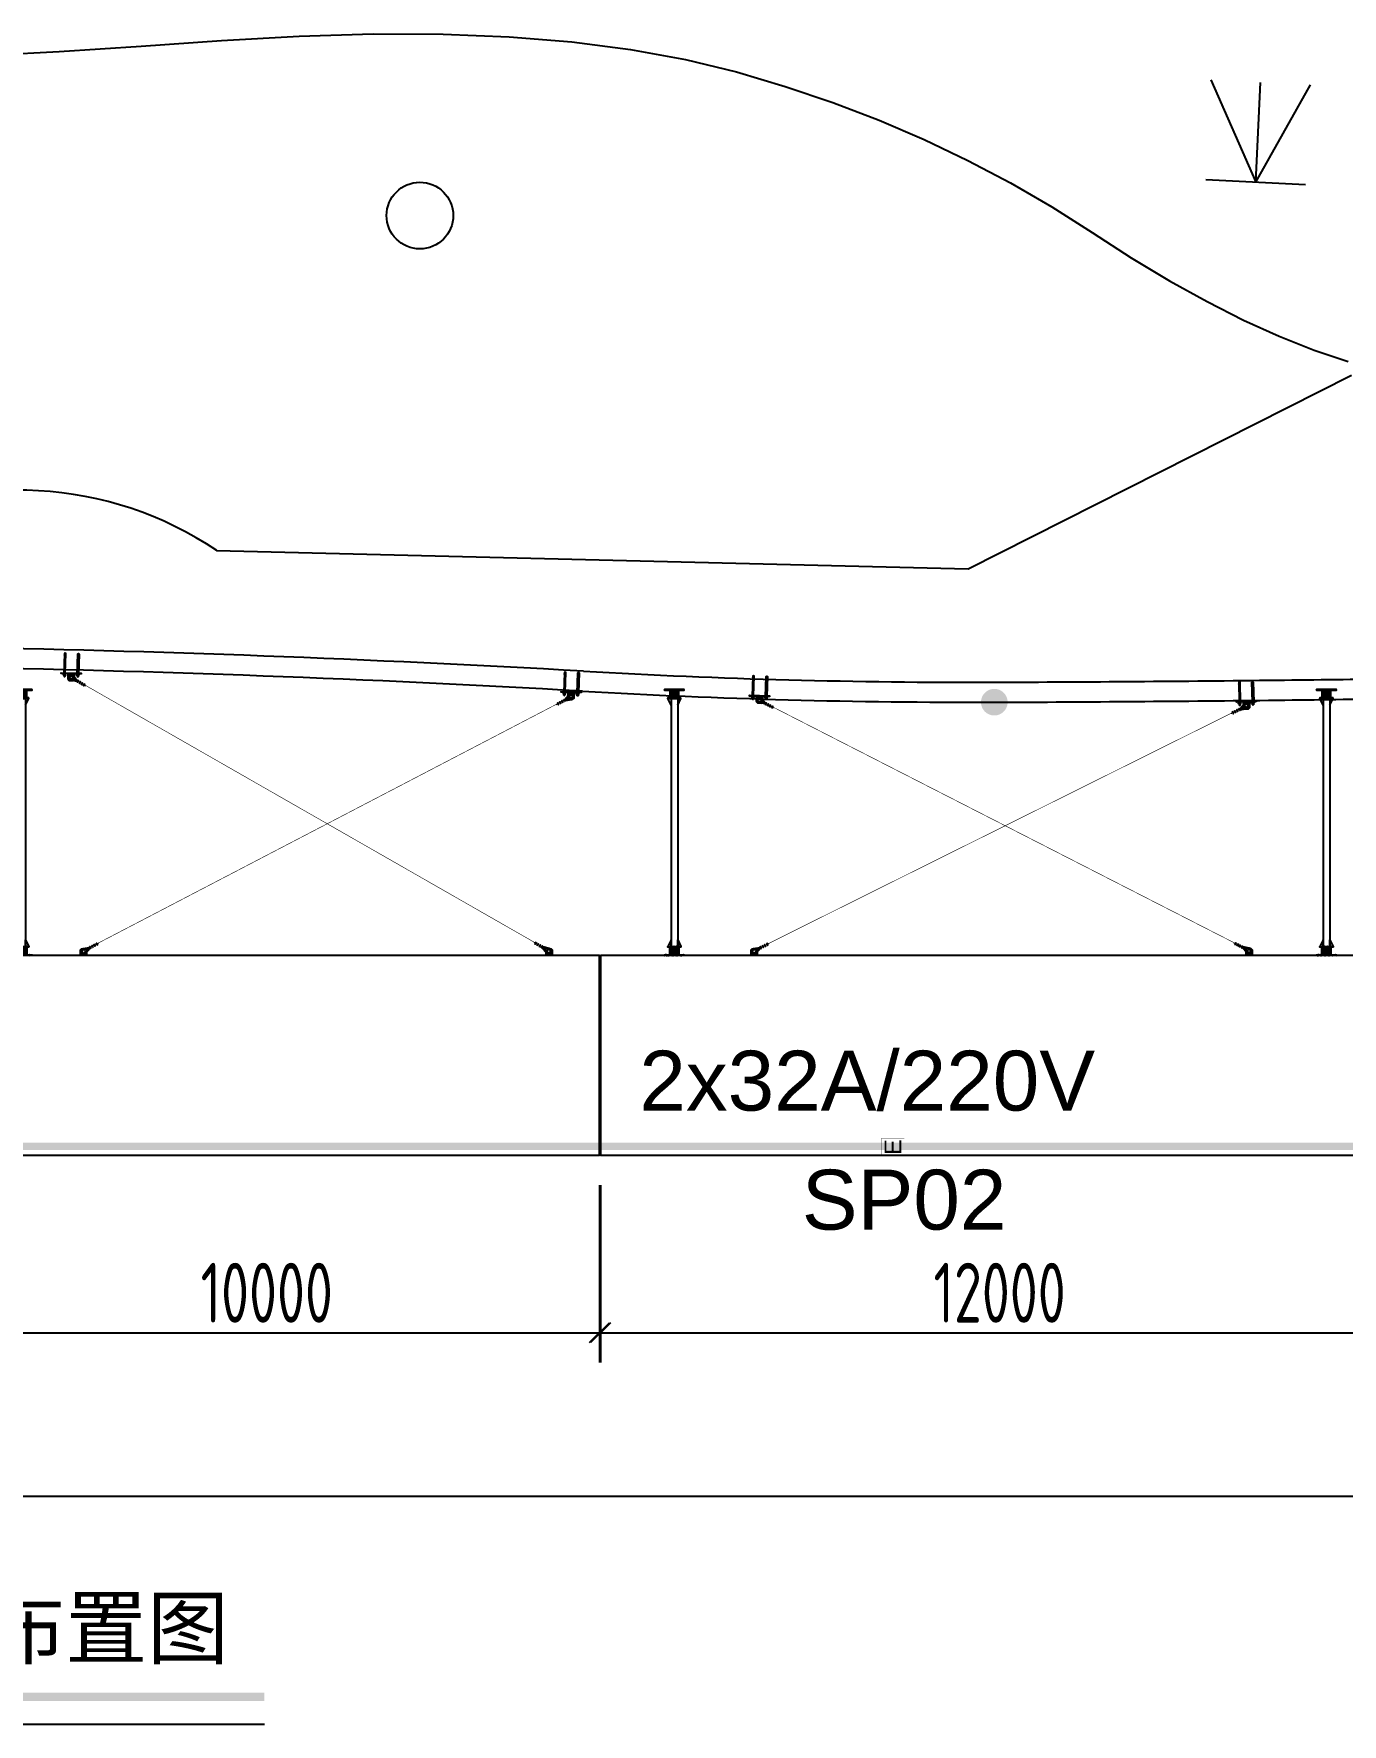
# Model space of a CAD drawing. Header units: millimetres. Extents: x 4 to 2106212, y -117026 to 198097.
# Drawn here: x 1109395 to 1129060, y -88297 to -62896 of the extents above; entities that cross this region are included whole.
import ezdxf
from ezdxf.enums import TextEntityAlignment as Align

# ---------------------------------------------------------------- set-up
doc = ezdxf.new("R2010")
doc.units = ezdxf.units.MM
for name, pattern in [('CENTER', [0.6, 0.375, -0.075, 0.075, -0.075]), ('DASHDOT2', [12.7, 6.35, -3.175, 0, -3.175]), ('DASHED2', [0.375, 0.25, -0.125])]:
    doc.linetypes.add(name, pattern=pattern)
for name, color, linetype in [('0 @ 1', 7, 'Continuous'), ('BS-Annectent', 115, 'Continuous'), ('HR-dimension', 9, 'Continuous'), ('HR-pontoon', 161, 'Continuous'), ('STEEL', 34, 'Continuous'), ('水电箱', 40, 'Continuous'), ('粗实线', 7, 'Continuous')]:
    doc.layers.add(name, color=color, linetype=linetype)
doc.layers.add('扣板', color=7, linetype='Continuous', lineweight=9)
doc.layers.add('文本', color=3, linetype='Continuous', lineweight=13)
doc.styles.add('Arial', font='arial.ttf')
doc.styles.add('hztxt', font='ros1.shx', dxfattribs={"width": 0.8, "bigfont": 'hztxt.shx'})
doc.styles.get("Standard").update_dxf_attribs({"font": 'arial.ttf'})
doc.linetypes.add('10422', pattern='A,2,[150,AAA.SHX,S=1,R=0,X=0,Y=1],2,[177,AAA.SHX,S=1,R=0,X=0,Y=0.8],1e-09', length=4)
doc.linetypes.add('444', pattern='A,4.5,[145,AAA.SHX,S=1,R=0,X=0,Y=1],4.5,-0.5,[146,AAA.SHX,S=1,R=0,X=0,Y=0],-0.5', length=10)
doc.dimstyles.new('DIM-300', dxfattribs={"dimscale": 300, "dimtxt": 3, "dimasz": 1, "dimexe": 1.5, "dimexo": 1.5, "dimgap": 0.5, "dimtad": 1, "dimdec": 0, "dimzin": 0, "dimdsep": 46, "dimtxsty": 'hztxt', "dimblk": 'OBLIQUE', "dimcen": 0, "dimdle": 1.5, "dimclrd": 9, "dimclre": 9, "dimclrt": 6, "dimadec": 0, "dimazin": 0, "dimtfac": 1, "dimtdec": 0, "dimtix": 1, "dimtofl": 0, "dimtmove": 2, "dimatfit": 0, "dimfxl": 5, "dimtolj": 1, "dimtzin": 0, "dimarcsym": 0})
pattern_1 = [(40.81217054, (-573818.8873, 176698.6793), (-1.452584633, 1.682112997), []), (130.81217054, (-573818.8873, 176698.6793), (-4.5872822625, 1.911641361), [5.55625, -3.33375])]
pattern_2 = [(40.81217054, (-578777.1463, 176555.198), (-1.452584633, 1.682112997), []), (130.81217054, (-578777.1463, 176555.198), (-4.5872822625, 1.911641361), [5.55625, -3.33375])]
pattern_3 = [(225, (43212.285, 45564.743), (4.49012806, -4.49012806), []), (225, (43207.795, 45564.743), (4.49012806, -4.49012806), [7.9375, -1.5875, 0, -1.5875])]
pattern_4 = [(225, (-344287.005, -129412.7357), (4.49012806, -4.49012806), []), (225, (-344291.495, -129412.7357), (4.49012806, -4.49012806), [7.9375, -1.5875, 0, -1.5875])]

# ---------------------------------------------------------------- blocks, each defined once
blk = doc.blocks.new('_Oblique')
at = {"color": 0, "linetype": 'ByBlock', "lineweight": -2}
blk.add_line((-0.5, -0.5), (0.5, 0.5), dxfattribs=at)
blk = doc.blocks.new('*D2020')
at = {"color": 9, "lineweight": -2, "transparency": 16777216}
for p, q in [((1107896, -80197), (1107896, -82864)), ((1117896, -80197), (1117896, -82864)), ((1107446, -82414), (1118346, -82414))]:
    blk.add_line(p, q, dxfattribs=at)
at = {"layer": 'Defpoints', "color": 0, "transparency": 16777216}
for p in [(1107896, -79747), (1117896, -79747), (1117896, -82414)]:
    blk.add_point(p, dxfattribs=at)
at = {"color": 9, "lineweight": -2, "transparency": 16777216, "xscale": 300, "yscale": 300, "zscale": 300, "rotation": 180}
blk.add_blockref('_Oblique', (1107896, -82414), dxfattribs=at)
at = {"color": 9, "lineweight": -2, "transparency": 16777216, "xscale": 300, "yscale": 300, "zscale": 300}
blk.add_blockref('_Oblique', (1117896, -82414), dxfattribs=at)
at = {"color": 6, "transparency": 16777216, "insert": (1112896, -81814), "char_height": 900, "attachment_point": 5, "style": 'hztxt'}
blk.add_mtext('\\A1;10000', dxfattribs=at)
blk = doc.blocks.new('*D2021')
at = {"color": 9, "lineweight": -2, "transparency": 16777216}
for p, q in [((1117911, -80197), (1117911, -82864)), ((1129911, -80197), (1129911, -82864)), ((1117461, -82414), (1130361, -82414))]:
    blk.add_line(p, q, dxfattribs=at)
at = {"layer": 'Defpoints', "color": 0, "transparency": 16777216}
for p in [(1117911, -79747), (1129911, -79747), (1129911, -82414)]:
    blk.add_point(p, dxfattribs=at)
at = {"color": 9, "lineweight": -2, "transparency": 16777216, "xscale": 300, "yscale": 300, "zscale": 300, "rotation": 180}
blk.add_blockref('_Oblique', (1117911, -82414), dxfattribs=at)
at = {"color": 9, "lineweight": -2, "transparency": 16777216, "xscale": 300, "yscale": 300, "zscale": 300}
blk.add_blockref('_Oblique', (1129911, -82414), dxfattribs=at)
at = {"color": 6, "transparency": 16777216, "insert": (1123911, -81814), "char_height": 900, "attachment_point": 5, "style": 'hztxt'}
blk.add_mtext('\\A1;12000', dxfattribs=at)
blk = doc.blocks.new('*D2015')
at = {"color": 9, "lineweight": -2, "transparency": 16777216}
for p, q in [((1071851, -80197), (1071851, -85319)), ((1141926, -80197), (1141926, -85319)), ((1071401, -84869), (1142376, -84869))]:
    blk.add_line(p, q, dxfattribs=at)
at = {"layer": 'Defpoints', "color": 0, "transparency": 16777216}
for p in [(1071851, -79747), (1141926, -79747), (1141926, -84869)]:
    blk.add_point(p, dxfattribs=at)
at = {"color": 9, "lineweight": -2, "transparency": 16777216, "xscale": 300, "yscale": 300, "zscale": 300, "rotation": 180}
blk.add_blockref('_Oblique', (1071851, -84869), dxfattribs=at)
at = {"color": 9, "lineweight": -2, "transparency": 16777216, "xscale": 300, "yscale": 300, "zscale": 300}
blk.add_blockref('_Oblique', (1141926, -84869), dxfattribs=at)
at = {"color": 6, "transparency": 16777216, "insert": (1106889, -84269), "char_height": 900, "attachment_point": 5, "style": 'hztxt'}
blk.add_mtext('\\A1;70075', dxfattribs=at)
blk = doc.blocks.new('支座')
at = {"layer": '扣板', "color": 7}
blk.add_line((13512, 4747, 0), (13512, 5047, 0), dxfattribs=at)
at = {"layer": '扣板', "color": 7, "elevation": 0}
for points in [[(13512, 4747), (13512, 5047), (13520, 5047), (13520, 4747)], [(13600, 4947), (13620, 4927), (13620, 4867), (13600, 4847), (13520, 4847), (13520, 4947)], [(13560, 4932), (13520, 4932), (13520, 4922), (13560, 4922)], [(13560, 4862), (13520, 4862), (13520, 4872), (13560, 4872)]]:
    blk.add_lwpolyline(points, close=True, dxfattribs=at)
at = {"layer": '扣板', "color": 7}
blk.add_circle((13575, 4897, 0), 25, dxfattribs=at)
blk = doc.blocks.new('*U10')
at = {"color": 7, "linetype": 'Continuous', "lineweight": 15}
for p, q in [((-9, 9), (-10, 8)), ((-10, 8), (-10, 1)), ((-10, 1), (-9, 0)), ((-9, 9), (9, 9)), ((-9, 0), (9, 0)), ((-5, 8), (-5, 1)), ((5, 8), (5, 1)), ((10, 8), (9, 9)), ((9, 0), (10, 1)), ((10, 8), (10, 1))]:
    blk.add_line(p, q, dxfattribs=at)
for centre, start, end in [((0, -8), 72.4233, 107.5767), ((0, 17), 252.4233, 287.5767)]:
    blk.add_arc(centre, 17.2, start, end, dxfattribs=at)
for points, knots in [([(-10, 8), (-10, 9), (-9, 9), (-8, 9), (-7, 9), (-6, 9), (-6, 9), (-5, 8)], [0, 0, 0, 0, 0.264534, 0.399289, 0.53507, 0.765405, 1, 1, 1, 1]), ([(-5, 1), (-6, 1), (-6, 0), (-7, 0), (-8, 0), (-9, 0), (-10, 1), (-10, 1)], [0, 0, 0, 0, 0.264534, 0.399289, 0.53507, 0.765405, 1, 1, 1, 1]), ([(5, 8), (6, 9), (6, 9), (7, 9), (8, 9), (9, 9), (10, 9), (10, 8)], [0, 0, 0, 0, 0.264536, 0.399814, 0.535067, 0.765403, 1, 1, 1, 1]), ([(10, 1), (10, 1), (9, 0), (8, 0), (7, 0), (6, 0), (6, 1), (5, 1)], [0, 0, 0, 0, 0.264536, 0.399814, 0.535067, 0.765403, 1, 1, 1, 1])]:
    blk.add_open_spline(points, degree=3, knots=knots, dxfattribs=at)
blk = doc.blocks.new('A$C72EA2C7E')
blk.add_line((-8, -6), (8, -6))
at = {"color": 7, "linetype": 'Continuous', "lineweight": 15}
for p, q in [((-5, -40), (-5, -6)), ((-4, -41), (-5, -40)), ((5, -40), (-5, -40)), ((-4, -41), (5, -41)), ((5, -6), (5, -40)), ((5, -40), (5, -41))]:
    blk.add_line(p, q, dxfattribs=at)
at = {"color": 7, "linetype": 'Continuous', "lineweight": 0}
for p, q in [((-4, -41), (-4, -6)), ((5, -41), (5, -6))]:
    blk.add_line(p, q, dxfattribs=at)
blk.add_arc((0, -8), 8, 17.4862, 162.5138)
at = {"extrusion": (0, 0, -1), "xscale": 0.9999974999999999, "yscale": 0.9999974999999999, "zscale": -0.9999974999999999}
blk.add_blockref('*U10', (0, -39), dxfattribs=at)
blk = doc.blocks.new('*U1986')
h = blk.add_hatch(color=1)
h.dxf.hatch_style = 1
h.paths.add_polyline_path([(3382, 2191), (3473, 2218, 1.447528), (3428, 2281), (3373, 2204)])
h.paths.add_polyline_path([(3389, 2205), (3388, 2206), (3398, 2220), (3395, 2222), (3434, 2277, -1.452111), (3471, 2226), (3406, 2207), (3405, 2210)], flags=16)
h = blk.add_hatch()
h.set_pattern_fill('ANSI38', color=253, scale=0.7, angle=-4.1878)
h.set_pattern_definition(pattern_2)
h.paths.add_polyline_path([(3404, 2213), (3406, 2207), (3471, 2226, 1.452111), (3434, 2277), (3395, 2222), (3398, 2220), (3401, 2218), (3440, 2273, -1.452111), (3469, 2232)])
h = blk.add_hatch(color=1)
h.dxf.hatch_style = 1
h.paths.add_polyline_path([(-3373, -2204), (-3429, -2283, -1.406258), (-3473, -2218), (-3382, -2191)])
h.paths.add_polyline_path([(-3405, -2210), (-3406, -2207), (-3471, -2226, 1.406258), (-3435, -2278), (-3395, -2222), (-3388, -2205)], flags=16)
h = blk.add_hatch()
h.set_pattern_fill('ANSI38', color=253, scale=0.7, angle=-4.1878)
h.set_pattern_definition(pattern_1)
h.paths.add_polyline_path([(-3401, -2218), (-3395, -2222), (-3434, -2277, -1.452111), (-3471, -2226), (-3406, -2207), (-3405, -2210), (-3404, -2213), (-3469, -2232, 1.452111), (-3440, -2273)])
at = {"color": 1, "linetype": 'DASHED2'}
blk.add_line((3483, 2289), (3493, 2274), dxfattribs=at)
blk.add_line((3379, 2205), (3379, 2195))
at = {"color": 1}
for points in [[(3382, 2191), (3473, 2218, 1.447528), (3428, 2281), (3373, 2204)], [(3398, 2220), (3388, 2206), (3389, 2205), (3405, 2210), (3406, 2207), (3471, 2226, 1.452111), (3434, 2277), (3395, 2222)], [(-3373, -2204), (-3428, -2281, -1.447528), (-3473, -2218), (-3382, -2191)], [(-3405, -2210), (-3389, -2205), (-3388, -2206), (-3398, -2220), (-3395, -2222), (-3434, -2277, -1.452111), (-3471, -2226), (-3406, -2207)]]:
    blk.add_lwpolyline(points, format="xyb", close=True, dxfattribs=at)
for points in [[(3379, 2195), (3472, 2222, 1.449849), (3431, 2279), (3379, 2205)], [(3406, 2207), (3471, 2226, 1.452111), (3434, 2277), (3395, 2222)], [(3406, 2207), (3471, 2226, 1.452111), (3434, 2277), (3395, 2222)], [(-3376, -2200), (-3431, -2279, -1.449849), (-3472, -2222), (-3384, -2197)], [(-3395, -2222), (-3434, -2277, -1.452111), (-3471, -2226), (-3406, -2207)], [(-3395, -2222), (-3434, -2277, -1.452111), (-3471, -2226), (-3406, -2207)]]:
    blk.add_lwpolyline(points, format="xyb")
for points in [[(3401, 2218), (3440, 2273, -1.452111), (3469, 2232), (3404, 2213), (3406, 2207), (3471, 2226, 1.452111), (3434, 2277), (3395, 2222)], [(-3404, -2213), (-3469, -2232, 1.452111), (-3440, -2273), (-3401, -2218), (-3395, -2222), (-3434, -2277, -1.452111), (-3471, -2226), (-3406, -2207)]]:
    blk.add_lwpolyline(points, format="xyb", close=True)
at = {"color": 252}
for points in [[(3401, 2218), (3440, 2273, -1.452111), (3469, 2232), (3404, 2213), (3406, 2207), (3471, 2226, 1.452111), (3434, 2277), (3395, 2222)], [(-3404, -2213), (-3469, -2232, 1.452111), (-3440, -2273), (-3401, -2218), (-3395, -2222), (-3434, -2277, -1.452111), (-3471, -2226), (-3406, -2207)]]:
    blk.add_lwpolyline(points, format="xyb", close=True, dxfattribs=at)
at = {"color": 1, "const_width": 8.4}
for points in [[(3380, 2206), (-3393, -2203)], [(3386, 2200), (3251, 2112)], [(-3388, -2209), (-3246, -2117)]]:
    blk.add_lwpolyline(points, dxfattribs=at)
at = {"xscale": 0.6999999999999998, "yscale": 0.6999999999999998, "zscale": 0.6999999999999998, "rotation": 213.1298866380289}
for p in [(3284, 2123), (3315, 2143), (3345, 2163), (3376, 2183), (-3360, -2201), (-3329, -2181), (-3299, -2161), (-3267, -2141)]:
    blk.add_blockref('A$C72EA2C7E', p, dxfattribs=at)
blk = doc.blocks.new('*U1987')
at = {"color": 0, "linetype": 'ByBlock', "lineweight": -2, "transparency": 16777216}
blk.add_blockref('*U1986', (0, 0), dxfattribs=at)
blk = doc.blocks.new('*U1982')
h = blk.add_hatch(color=1)
h.dxf.hatch_style = 1
h.paths.add_polyline_path([(3382, 2191), (3473, 2218, 1.447528), (3428, 2281), (3373, 2204)])
h.paths.add_polyline_path([(3389, 2205), (3388, 2206), (3398, 2220), (3395, 2222), (3434, 2277, -1.452111), (3471, 2226), (3406, 2207), (3405, 2210)], flags=16)
h = blk.add_hatch()
h.set_pattern_fill('ANSI38', color=253, scale=0.7, angle=-4.1878)
h.set_pattern_definition(pattern_2)
h.paths.add_polyline_path([(3404, 2213), (3406, 2207), (3471, 2226, 1.452111), (3434, 2277), (3395, 2222), (3398, 2220), (3401, 2218), (3440, 2273, -1.452111), (3469, 2232)])
h = blk.add_hatch(color=1)
h.dxf.hatch_style = 1
h.paths.add_polyline_path([(-3373, -2204), (-3429, -2283, -1.406258), (-3473, -2218), (-3382, -2191)])
h.paths.add_polyline_path([(-3405, -2210), (-3406, -2207), (-3471, -2226, 1.406258), (-3435, -2278), (-3395, -2222), (-3388, -2205)], flags=16)
h = blk.add_hatch()
h.set_pattern_fill('ANSI38', color=253, scale=0.7, angle=-4.1878)
h.set_pattern_definition(pattern_1)
h.paths.add_polyline_path([(-3401, -2218), (-3395, -2222), (-3434, -2277, -1.452111), (-3471, -2226), (-3406, -2207), (-3405, -2210), (-3404, -2213), (-3469, -2232, 1.452111), (-3440, -2273)])
at = {"color": 1, "linetype": 'DASHED2'}
blk.add_line((3483, 2289), (3493, 2274), dxfattribs=at)
blk.add_line((3379, 2205), (3379, 2195))
at = {"color": 1}
for points in [[(3382, 2191), (3473, 2218, 1.447528), (3428, 2281), (3373, 2204)], [(3398, 2220), (3388, 2206), (3389, 2205), (3405, 2210), (3406, 2207), (3471, 2226, 1.452111), (3434, 2277), (3395, 2222)], [(-3373, -2204), (-3428, -2281, -1.447528), (-3473, -2218), (-3382, -2191)], [(-3405, -2210), (-3389, -2205), (-3388, -2206), (-3398, -2220), (-3395, -2222), (-3434, -2277, -1.452111), (-3471, -2226), (-3406, -2207)]]:
    blk.add_lwpolyline(points, format="xyb", close=True, dxfattribs=at)
for points in [[(3379, 2195), (3472, 2222, 1.449849), (3431, 2279), (3379, 2205)], [(3406, 2207), (3471, 2226, 1.452111), (3434, 2277), (3395, 2222)], [(3406, 2207), (3471, 2226, 1.452111), (3434, 2277), (3395, 2222)], [(-3376, -2200), (-3431, -2279, -1.449849), (-3472, -2222), (-3384, -2197)], [(-3395, -2222), (-3434, -2277, -1.452111), (-3471, -2226), (-3406, -2207)], [(-3395, -2222), (-3434, -2277, -1.452111), (-3471, -2226), (-3406, -2207)]]:
    blk.add_lwpolyline(points, format="xyb")
for points in [[(3401, 2218), (3440, 2273, -1.452111), (3469, 2232), (3404, 2213), (3406, 2207), (3471, 2226, 1.452111), (3434, 2277), (3395, 2222)], [(-3404, -2213), (-3469, -2232, 1.452111), (-3440, -2273), (-3401, -2218), (-3395, -2222), (-3434, -2277, -1.452111), (-3471, -2226), (-3406, -2207)]]:
    blk.add_lwpolyline(points, format="xyb", close=True)
at = {"color": 252}
for points in [[(3401, 2218), (3440, 2273, -1.452111), (3469, 2232), (3404, 2213), (3406, 2207), (3471, 2226, 1.452111), (3434, 2277), (3395, 2222)], [(-3404, -2213), (-3469, -2232, 1.452111), (-3440, -2273), (-3401, -2218), (-3395, -2222), (-3434, -2277, -1.452111), (-3471, -2226), (-3406, -2207)]]:
    blk.add_lwpolyline(points, format="xyb", close=True, dxfattribs=at)
at = {"color": 1, "const_width": 8.4}
for points in [[(3380, 2206), (-3393, -2203)], [(3386, 2200), (3251, 2112)], [(-3388, -2209), (-3246, -2117)]]:
    blk.add_lwpolyline(points, dxfattribs=at)
at = {"xscale": 0.6999999999999998, "yscale": 0.6999999999999998, "zscale": 0.6999999999999998, "rotation": 213.1298866380289}
for p in [(3284, 2123), (3315, 2143), (3345, 2163), (3376, 2183), (-3360, -2201), (-3329, -2181), (-3299, -2161), (-3267, -2141)]:
    blk.add_blockref('A$C72EA2C7E', p, dxfattribs=at)
blk = doc.blocks.new('*U1985')
at = {"color": 0, "linetype": 'ByBlock', "lineweight": -2, "transparency": 16777216}
blk.add_blockref('*U1982', (0, 0), dxfattribs=at)
blk = doc.blocks.new('A$C97f6d51a')
at = {"color": 1, "linetype": 'DASHDOT2'}
blk.add_line((0, 313), (0, -47), dxfattribs=at)
at = {"layer": 'BS-Annectent'}
for p, q in [((-9, 282), (-9, 282)), ((-9, 281), (-9, 282)), ((-9, 282), (-9, 282)), ((-9, 279), (-8, 279)), ((-8, 278), (-9, 279)), ((-9, 279), (-8, 278)), ((-9, 275), (-7, 276)), ((-6, 274), (-9, 275)), ((-9, 275), (-7, 275)), ((-9, 272), (-6, 274)), ((-6, 270), (-9, 272)), ((-9, 272), (-4, 272)), ((-9, 269), (9, 268)), ((-9, 266), (9, 265)), ((-9, 263), (9, 262)), ((-9, 260), (9, 258)), ((-9, 257), (9, 255)), ((-6, 274), (-6, 274)), ((-6, 274), (-6, 274)), ((-6, 274), (-6, 274)), ((-6, 274), (-6, 274)), ((-6, 274), (-6, 274)), ((6, 270), (-6, 270)), ((4, 271), (9, 271)), ((6, 273), (5, 273)), ((6, 273), (5, 273)), ((6, 273), (9, 274)), ((6, 274), (9, 274)), ((9, 271), (6, 273)), ((6, 270), (9, 271)), ((7, 276), (9, 277)), ((9, 274), (7, 275)), ((9, 277), (8, 278)), ((8, 277), (9, 277)), ((9, 280), (9, 281)), ((9, 280), (9, 280)), ((9, 280), (9, 280)), ((-10, 6), (9, 4)), ((-10, 2), (-6, 4)), ((-6, 1), (-10, 2)), ((-10, 2), (9, 1)), ((-9, 253), (9, 252)), ((-9, 250), (9, 249)), ((-9, 247), (9, 246)), ((-9, 244), (9, 243)), ((-9, 241), (9, 240)), ((-9, 238), (9, 236)), ((-9, 235), (9, 233)), ((-9, 231), (9, 230)), ((-9, 228), (9, 227)), ((-9, 225), (9, 224)), ((-9, 222), (9, 221)), ((-9, 219), (9, 218)), ((-9, 216), (9, 215)), ((-9, 213), (9, 211)), ((-9, 209), (9, 208)), ((-9, 206), (9, 205)), ((-9, 203), (9, 202)), ((-9, 200), (9, 199)), ((-9, 197), (9, 196)), ((-9, 194), (9, 193)), ((-9, 191), (9, 189)), ((-9, 188), (9, 186)), ((-9, 184), (9, 183)), ((-9, 181), (9, 180)), ((-9, 178), (9, 177)), ((-9, 175), (9, 174)), ((-9, 172), (9, 171)), ((-9, 169), (9, 167)), ((-9, 166), (9, 164)), ((-9, 162), (9, 161)), ((-9, 159), (9, 158)), ((-9, 156), (9, 155)), ((-9, 153), (9, 152)), ((-9, 150), (9, 149)), ((-9, 147), (9, 146)), ((-9, 144), (9, 142)), ((-9, 140), (9, 139)), ((-9, 137), (9, 136)), ((-9, 134), (9, 133)), ((-9, 131), (9, 130)), ((-9, 128), (9, 127)), ((-9, 125), (9, 124)), ((-9, 122), (9, 120)), ((-9, 119), (9, 117)), ((-9, 115), (9, 114)), ((-9, 112), (9, 111)), ((-9, 109), (9, 108)), ((-9, 106), (9, 105)), ((-9, 103), (9, 102)), ((-9, 100), (9, 98)), ((-9, 97), (9, 95)), ((-9, 93), (9, 92)), ((-9, 90), (9, 89)), ((-9, 87), (9, 86)), ((-9, 84), (9, 83)), ((-9, 81), (9, 80)), ((-9, 78), (9, 76)), ((-9, 75), (9, 73)), ((-9, 71), (9, 70)), ((-9, 68), (9, 67)), ((-9, 65), (9, 64)), ((-9, 62), (9, 61)), ((-9, 59), (9, 58)), ((-9, 56), (9, 55)), ((-9, 53), (9, 51)), ((-9, 49), (9, 48)), ((-9, 46), (9, 45)), ((-9, 43), (9, 42)), ((-9, 40), (9, 39)), ((-9, 37), (9, 36)), ((-9, 34), (9, 33)), ((-9, 31), (9, 29)), ((-9, 28), (9, 26)), ((-9, 24), (9, 23)), ((-9, 21), (9, 20)), ((-9, 18), (9, 17)), ((-9, 15), (9, 14)), ((-9, 12), (9, 11)), ((-9, 9), (9, 7)), ((-8, 0), (-6, 1)), ((6, 147), (-6, 148)), ((6, 116), (-6, 117)), ((6, 3), (-6, 4)), ((2, 0), (-6, 1)), ((6, 147), (9, 149)), ((9, 1), (6, 3)), ((7, 0), (9, 1)), ((-16, -24), (-16, -11)), ((12, -9), (-12, -9)), ((12, -27), (-12, -27)), ((-9, -29), (-6, -28)), ((-6, -31), (-9, -29)), ((9, -30), (-9, -29)), ((-9, -32), (-6, -31)), ((-6, -34), (-9, -32)), ((9, -33), (-9, -32)), ((-9, -35), (-6, -34)), ((-6, -37), (-9, -35)), ((9, -37), (-9, -35)), ((-9, -38), (-6, -37)), ((-6, -40), (-9, -38)), ((9, -40), (-9, -38)), ((-8, -24), (-8, -11)), ((-6, -28), (-8, -27)), ((-7, -40), (-7, -43)), ((6, -29), (-6, -28)), ((6, -29), (-6, -28)), ((6, -32), (-6, -31)), ((6, -32), (-6, -31)), ((6, -35), (-6, -34)), ((6, -38), (-6, -37)), ((6, -38), (-6, -37)), ((6, -41), (-6, -40)), ((-5, -44), (5, -44)), ((-4, -40), (-4, -43)), ((-2, -9), (0, -4)), ((9, -27), (-1, -27)), ((0, -9), (2, -4)), ((4, -41), (4, -43)), ((6, -29), (9, -27)), ((9, -30), (6, -29)), ((6, -32), (9, -30)), ((9, -33), (6, -32)), ((6, -35), (9, -33)), ((9, -37), (6, -35)), ((6, -38), (9, -37)), ((9, -40), (6, -38)), ((6, -41), (9, -40)), ((7, -41), (7, -43)), ((8, -24), (8, -11)), ((9, -27), (8, -27)), ((16, -24), (16, -11))]:
    blk.add_line(p, q, dxfattribs=at)
blk.add_lwpolyline([(10, 0), (10, 300), (0, 306), (-10, 300), (-10, 0)], dxfattribs=at)
for points in [[(-19, -4), (-19, 0), (19, 0), (19, -4)], [(-15, -9), (15, -9), (15, -4), (-15, -4)]]:
    blk.add_lwpolyline(points, close=True, dxfattribs=at)
for points in [[(16, -11, 0.612824), (8, -11, 0.305874), (-8, -11, 0.612824), (-16, -11)], [(16, -24, -0.612824), (8, -24, -0.305874), (-8, -24, -0.612824), (-16, -24)], [(-7, -43, 0.516475), (-4, -43, 0.258238), (4, -43, 0.516475), (7, -43)]]:
    blk.add_lwpolyline(points, format="xyb", dxfattribs=at)
blk = doc.blocks.new('A$Ce460a15a')
at = {"layer": 'STEEL', "color": 22}
for points in [[(12, 150), (12, -150), (0, -150), (0, 150)], [(92, -50), (112, -30), (112, 30), (92, 50), (12, 50), (12, -50)], [(52, 35), (12, 35), (12, 25), (52, 25)], [(52, -35), (12, -35), (12, -25), (52, -25)]]:
    blk.add_lwpolyline(points, close=True, dxfattribs=at)
blk.add_circle((67, 0), 25, dxfattribs=at)
at = {"layer": 'HR-dimension', "xscale": -1, "rotation": 90}
blk.add_blockref('A$C97f6d51a', (12, 100), dxfattribs=at)
at = {"layer": 'HR-dimension', "rotation": 90.00000000000001}
blk.add_blockref('A$C97f6d51a', (12, -100), dxfattribs=at)
blk = doc.blocks.new('*U1976')
h = blk.add_hatch(color=1)
h.dxf.hatch_style = 1
h.paths.add_polyline_path([(3382, 2191), (3473, 2218, 1.447528), (3428, 2281), (3373, 2204)])
h.paths.add_polyline_path([(3389, 2205), (3388, 2206), (3398, 2220), (3395, 2222), (3434, 2277, -1.452111), (3471, 2226), (3406, 2207), (3405, 2210)], flags=16)
h = blk.add_hatch()
h.set_pattern_fill('ANSI38', color=253, scale=0.7, angle=-4.1878)
h.set_pattern_definition(pattern_2)
h.paths.add_polyline_path([(3404, 2213), (3406, 2207), (3471, 2226, 1.452111), (3434, 2277), (3395, 2222), (3398, 2220), (3401, 2218), (3440, 2273, -1.452111), (3469, 2232)])
h = blk.add_hatch(color=1)
h.dxf.hatch_style = 1
h.paths.add_polyline_path([(-3373, -2204), (-3429, -2283, -1.406258), (-3473, -2218), (-3382, -2191)])
h.paths.add_polyline_path([(-3405, -2210), (-3406, -2207), (-3471, -2226, 1.406258), (-3435, -2278), (-3395, -2222), (-3388, -2205)], flags=16)
h = blk.add_hatch()
h.set_pattern_fill('ANSI38', color=253, scale=0.7, angle=-4.1878)
h.set_pattern_definition(pattern_1)
h.paths.add_polyline_path([(-3401, -2218), (-3395, -2222), (-3434, -2277, -1.452111), (-3471, -2226), (-3406, -2207), (-3405, -2210), (-3404, -2213), (-3469, -2232, 1.452111), (-3440, -2273)])
at = {"color": 1, "linetype": 'DASHED2'}
blk.add_line((3483, 2289), (3493, 2274), dxfattribs=at)
blk.add_line((3379, 2205), (3379, 2195))
at = {"color": 1}
for points in [[(3382, 2191), (3473, 2218, 1.447528), (3428, 2281), (3373, 2204)], [(3398, 2220), (3388, 2206), (3389, 2205), (3405, 2210), (3406, 2207), (3471, 2226, 1.452111), (3434, 2277), (3395, 2222)], [(-3373, -2204), (-3428, -2281, -1.447528), (-3473, -2218), (-3382, -2191)], [(-3405, -2210), (-3389, -2205), (-3388, -2206), (-3398, -2220), (-3395, -2222), (-3434, -2277, -1.452111), (-3471, -2226), (-3406, -2207)]]:
    blk.add_lwpolyline(points, format="xyb", close=True, dxfattribs=at)
for points in [[(3379, 2195), (3472, 2222, 1.449849), (3431, 2279), (3379, 2205)], [(3406, 2207), (3471, 2226, 1.452111), (3434, 2277), (3395, 2222)], [(3406, 2207), (3471, 2226, 1.452111), (3434, 2277), (3395, 2222)], [(-3376, -2200), (-3431, -2279, -1.449849), (-3472, -2222), (-3384, -2197)], [(-3395, -2222), (-3434, -2277, -1.452111), (-3471, -2226), (-3406, -2207)], [(-3395, -2222), (-3434, -2277, -1.452111), (-3471, -2226), (-3406, -2207)]]:
    blk.add_lwpolyline(points, format="xyb")
for points in [[(3401, 2218), (3440, 2273, -1.452111), (3469, 2232), (3404, 2213), (3406, 2207), (3471, 2226, 1.452111), (3434, 2277), (3395, 2222)], [(-3404, -2213), (-3469, -2232, 1.452111), (-3440, -2273), (-3401, -2218), (-3395, -2222), (-3434, -2277, -1.452111), (-3471, -2226), (-3406, -2207)]]:
    blk.add_lwpolyline(points, format="xyb", close=True)
at = {"color": 252}
for points in [[(3401, 2218), (3440, 2273, -1.452111), (3469, 2232), (3404, 2213), (3406, 2207), (3471, 2226, 1.452111), (3434, 2277), (3395, 2222)], [(-3404, -2213), (-3469, -2232, 1.452111), (-3440, -2273), (-3401, -2218), (-3395, -2222), (-3434, -2277, -1.452111), (-3471, -2226), (-3406, -2207)]]:
    blk.add_lwpolyline(points, format="xyb", close=True, dxfattribs=at)
at = {"color": 1, "const_width": 8.4}
for points in [[(3380, 2206), (-3393, -2203)], [(3386, 2200), (3251, 2112)], [(-3388, -2209), (-3246, -2117)]]:
    blk.add_lwpolyline(points, dxfattribs=at)
at = {"xscale": 0.6999999999999998, "yscale": 0.6999999999999998, "zscale": 0.6999999999999998, "rotation": 213.1298866380289}
for p in [(3284, 2123), (3315, 2143), (3345, 2163), (3376, 2183), (-3360, -2201), (-3329, -2181), (-3299, -2161), (-3267, -2141)]:
    blk.add_blockref('A$C72EA2C7E', p, dxfattribs=at)
blk = doc.blocks.new('*U1977')
at = {"color": 0, "linetype": 'ByBlock', "lineweight": -2, "transparency": 16777216}
blk.add_blockref('*U1976', (0, 0), dxfattribs=at)
blk = doc.blocks.new('*U1988')
h = blk.add_hatch(color=1)
h.dxf.hatch_style = 1
h.paths.add_polyline_path([(3382, 2191), (3473, 2218, 1.447528), (3428, 2281), (3373, 2204)])
h.paths.add_polyline_path([(3389, 2205), (3388, 2206), (3398, 2220), (3395, 2222), (3434, 2277, -1.452111), (3471, 2226), (3406, 2207), (3405, 2210)], flags=16)
h = blk.add_hatch()
h.set_pattern_fill('ANSI38', color=253, scale=0.7, angle=-4.1878)
h.set_pattern_definition(pattern_2)
h.paths.add_polyline_path([(3404, 2213), (3406, 2207), (3471, 2226, 1.452111), (3434, 2277), (3395, 2222), (3398, 2220), (3401, 2218), (3440, 2273, -1.452111), (3469, 2232)])
h = blk.add_hatch(color=1)
h.dxf.hatch_style = 1
h.paths.add_polyline_path([(-3373, -2204), (-3429, -2283, -1.406258), (-3473, -2218), (-3382, -2191)])
h.paths.add_polyline_path([(-3405, -2210), (-3406, -2207), (-3471, -2226, 1.406258), (-3435, -2278), (-3395, -2222), (-3388, -2205)], flags=16)
h = blk.add_hatch()
h.set_pattern_fill('ANSI38', color=253, scale=0.7, angle=-4.1878)
h.set_pattern_definition(pattern_1)
h.paths.add_polyline_path([(-3401, -2218), (-3395, -2222), (-3434, -2277, -1.452111), (-3471, -2226), (-3406, -2207), (-3405, -2210), (-3404, -2213), (-3469, -2232, 1.452111), (-3440, -2273)])
at = {"color": 1, "linetype": 'DASHED2'}
blk.add_line((3483, 2289), (3493, 2274), dxfattribs=at)
blk.add_line((3379, 2205), (3379, 2195))
at = {"color": 1}
for points in [[(3382, 2191), (3473, 2218, 1.447528), (3428, 2281), (3373, 2204)], [(3398, 2220), (3388, 2206), (3389, 2205), (3405, 2210), (3406, 2207), (3471, 2226, 1.452111), (3434, 2277), (3395, 2222)], [(-3373, -2204), (-3428, -2281, -1.447528), (-3473, -2218), (-3382, -2191)], [(-3405, -2210), (-3389, -2205), (-3388, -2206), (-3398, -2220), (-3395, -2222), (-3434, -2277, -1.452111), (-3471, -2226), (-3406, -2207)]]:
    blk.add_lwpolyline(points, format="xyb", close=True, dxfattribs=at)
for points in [[(3379, 2195), (3472, 2222, 1.449849), (3431, 2279), (3379, 2205)], [(3406, 2207), (3471, 2226, 1.452111), (3434, 2277), (3395, 2222)], [(3406, 2207), (3471, 2226, 1.452111), (3434, 2277), (3395, 2222)], [(-3376, -2200), (-3431, -2279, -1.449849), (-3472, -2222), (-3384, -2197)], [(-3395, -2222), (-3434, -2277, -1.452111), (-3471, -2226), (-3406, -2207)], [(-3395, -2222), (-3434, -2277, -1.452111), (-3471, -2226), (-3406, -2207)]]:
    blk.add_lwpolyline(points, format="xyb")
for points in [[(3401, 2218), (3440, 2273, -1.452111), (3469, 2232), (3404, 2213), (3406, 2207), (3471, 2226, 1.452111), (3434, 2277), (3395, 2222)], [(-3404, -2213), (-3469, -2232, 1.452111), (-3440, -2273), (-3401, -2218), (-3395, -2222), (-3434, -2277, -1.452111), (-3471, -2226), (-3406, -2207)]]:
    blk.add_lwpolyline(points, format="xyb", close=True)
at = {"color": 252}
for points in [[(3401, 2218), (3440, 2273, -1.452111), (3469, 2232), (3404, 2213), (3406, 2207), (3471, 2226, 1.452111), (3434, 2277), (3395, 2222)], [(-3404, -2213), (-3469, -2232, 1.452111), (-3440, -2273), (-3401, -2218), (-3395, -2222), (-3434, -2277, -1.452111), (-3471, -2226), (-3406, -2207)]]:
    blk.add_lwpolyline(points, format="xyb", close=True, dxfattribs=at)
at = {"color": 1, "const_width": 8.4}
for points in [[(3380, 2206), (-3393, -2203)], [(3386, 2200), (3251, 2112)], [(-3388, -2209), (-3246, -2117)]]:
    blk.add_lwpolyline(points, dxfattribs=at)
at = {"xscale": 0.6999999999999998, "yscale": 0.6999999999999998, "zscale": 0.6999999999999998, "rotation": 213.1298866380289}
for p in [(3284, 2123), (3315, 2143), (3345, 2163), (3376, 2183), (-3360, -2201), (-3329, -2181), (-3299, -2161), (-3267, -2141)]:
    blk.add_blockref('A$C72EA2C7E', p, dxfattribs=at)
blk = doc.blocks.new('*U1989')
at = {"color": 0, "linetype": 'ByBlock', "lineweight": -2, "transparency": 16777216}
blk.add_blockref('*U1988', (0, 0), dxfattribs=at)
blk = doc.blocks.new('*U2001')
h = blk.add_hatch()
h.set_pattern_fill('ANSI35', color=4, angle=180)
h.set_pattern_definition(pattern_3)
h.paths.add_polyline_path([(24, -89), (36, -89), (36, -67), (24, -67)])
h.paths.add_polyline_path([(24, -31), (36, -31), (36, 11), (24, 11)])
h.paths.add_polyline_path([(-100, 11), (100, 11), (100, 21), (-100, 21)])
h.paths.add_polyline_path([(-36, -31), (-24, -31), (-24, 11), (-36, 11)])
h.paths.add_polyline_path([(-36, -89), (-24, -89), (-24, -67), (-36, -67)])
h = blk.add_hatch()
h.set_pattern_fill('ANSI35', color=4, angle=180)
h.set_pattern_definition(pattern_4)
h.paths.add_polyline_path([(-129, -116), (-150, -116), (-150, -104), (-129, -104)])
h.paths.add_polyline_path([(111, -116), (-111, -116), (-111, -104), (111, -104)])
h.paths.add_polyline_path([(150, -116), (129, -116), (129, -104), (150, -104)])
h.paths.add_polyline_path([(66, -104), (54, -104), (54, -67), (66, -67)])
h.paths.add_polyline_path([(66, -31), (54, -31), (54, -4), (66, -4)])
h.paths.add_polyline_path([(6, -31), (-6, -31), (-6, -4), (6, -4)])
h.paths.add_polyline_path([(6, -104), (-6, -104), (-6, -67), (6, -67)])
h.paths.add_polyline_path([(-54, -104), (-66, -104), (-66, -67), (-54, -67)])
h.paths.add_polyline_path([(-54, -31), (-66, -31), (-66, -4), (-54, -4)])
at = {"color": 4}
for points in [[(100, 11), (-100, 11), (-100, 21), (100, 21), (100, 11)], [(-36, -89), (-36, 11), (-24, 11), (-24, -89), (-36, -89)], [(24, -89), (24, 11), (36, 11), (36, -89), (24, -89)], [(150, -116), (-150, -116), (-150, -104), (150, -104), (150, -116)], [(-66, -104), (-66, -4), (-54, -4), (-54, -104), (-66, -104)], [(-6, -104), (-6, -4), (6, -4), (6, -104), (-6, -104)], [(54, -104), (54, -4), (66, -4), (66, -104), (54, -104)]]:
    blk.add_lwpolyline(points, dxfattribs=at)
at = {"layer": 'Defpoints', "color": 4}
for points in [[(-100, 21), (-50, 21), (-50, 121), (-100, 21)], [(100, 21), (50, 21), (50, 121), (100, 21)]]:
    blk.add_lwpolyline(points, dxfattribs=at)
at = {"layer": 'Defpoints', "color": 4, "linetype": 'CENTER', "ltscale": 2}
for points in [[(-129, -116), (-111, -116), (-111, -104), (-129, -104)], [(-66, -31), (-54, -31), (-54, -67), (-66, -67)], [(-36, -31), (-24, -31), (-24, -67), (-36, -67)], [(-6, -31), (6, -31), (6, -67), (-6, -67)], [(24, -31), (36, -31), (36, -67), (24, -67)], [(54, -31), (66, -31), (66, -67), (54, -67)], [(129, -116), (111, -116), (111, -104), (129, -104)]]:
    blk.add_lwpolyline(points, close=True, dxfattribs=at)
for points in [[(-120, -99), (-120, -111), (-120, -121)], [(-66, -49), (66, -49)], [(-66, -49), (66, -49)], [(120, -99), (120, -111), (120, -121)]]:
    blk.add_lwpolyline(points, dxfattribs=at)
blk = doc.blocks.new('*U1998')
at = {"layer": '粗实线', "color": 0, "linetype": 'ByBlock', "lineweight": -2, "transparency": 16777216}
blk.add_blockref('*U2001', (0, 0), dxfattribs=at)
blk = doc.blocks.new('*U1999')
h = blk.add_hatch()
h.set_pattern_fill('ANSI35', color=4, angle=180)
h.set_pattern_definition(pattern_3)
h.paths.add_polyline_path([(24, -89), (36, -89), (36, -67), (24, -67)])
h.paths.add_polyline_path([(24, -31), (36, -31), (36, 11), (24, 11)])
h.paths.add_polyline_path([(-100, 11), (100, 11), (100, 21), (-100, 21)])
h.paths.add_polyline_path([(-36, -31), (-24, -31), (-24, 11), (-36, 11)])
h.paths.add_polyline_path([(-36, -89), (-24, -89), (-24, -67), (-36, -67)])
h = blk.add_hatch()
h.set_pattern_fill('ANSI35', color=4, angle=180)
h.set_pattern_definition(pattern_4)
h.paths.add_polyline_path([(-129, -116), (-150, -116), (-150, -104), (-129, -104)])
h.paths.add_polyline_path([(111, -116), (-111, -116), (-111, -104), (111, -104)])
h.paths.add_polyline_path([(150, -116), (129, -116), (129, -104), (150, -104)])
h.paths.add_polyline_path([(66, -104), (54, -104), (54, -67), (66, -67)])
h.paths.add_polyline_path([(66, -31), (54, -31), (54, -4), (66, -4)])
h.paths.add_polyline_path([(6, -31), (-6, -31), (-6, -4), (6, -4)])
h.paths.add_polyline_path([(6, -104), (-6, -104), (-6, -67), (6, -67)])
h.paths.add_polyline_path([(-54, -104), (-66, -104), (-66, -67), (-54, -67)])
h.paths.add_polyline_path([(-54, -31), (-66, -31), (-66, -4), (-54, -4)])
at = {"color": 4}
for points in [[(100, 11), (-100, 11), (-100, 21), (100, 21), (100, 11)], [(-36, -89), (-36, 11), (-24, 11), (-24, -89), (-36, -89)], [(24, -89), (24, 11), (36, 11), (36, -89), (24, -89)], [(150, -116), (-150, -116), (-150, -104), (150, -104), (150, -116)], [(-66, -104), (-66, -4), (-54, -4), (-54, -104), (-66, -104)], [(-6, -104), (-6, -4), (6, -4), (6, -104), (-6, -104)], [(54, -104), (54, -4), (66, -4), (66, -104), (54, -104)]]:
    blk.add_lwpolyline(points, dxfattribs=at)
at = {"layer": 'Defpoints', "color": 4}
for points in [[(-100, 21), (-50, 21), (-50, 121), (-100, 21)], [(100, 21), (50, 21), (50, 121), (100, 21)]]:
    blk.add_lwpolyline(points, dxfattribs=at)
at = {"layer": 'Defpoints', "color": 4, "linetype": 'CENTER', "ltscale": 2}
for points in [[(-129, -116), (-111, -116), (-111, -104), (-129, -104)], [(-66, -31), (-54, -31), (-54, -67), (-66, -67)], [(-36, -31), (-24, -31), (-24, -67), (-36, -67)], [(-6, -31), (6, -31), (6, -67), (-6, -67)], [(24, -31), (36, -31), (36, -67), (24, -67)], [(54, -31), (66, -31), (66, -67), (54, -67)], [(129, -116), (111, -116), (111, -104), (129, -104)]]:
    blk.add_lwpolyline(points, close=True, dxfattribs=at)
for points in [[(-120, -99), (-120, -111), (-120, -121)], [(-66, -49), (66, -49)], [(-66, -49), (66, -49)], [(120, -99), (120, -111), (120, -121)]]:
    blk.add_lwpolyline(points, dxfattribs=at)
blk = doc.blocks.new('*U2000')
at = {"layer": '粗实线', "color": 0, "linetype": 'ByBlock', "lineweight": -2, "transparency": 16777216}
blk.add_blockref('*U1999', (0, 0), dxfattribs=at)
blk = doc.blocks.new('*U1973')
at = {"layer": '粗实线', "color": 4}
for points in [[(-50, 1863), (-50, -1863)], [(50, 1863), (50, -1863)]]:
    blk.add_lwpolyline(points, dxfattribs=at)
at = {"layer": '粗实线', "color": 4, "xscale": -1, "rotation": 179.9999997006857}
blk.add_blockref('*U2000', (0, 1884), dxfattribs=at)
at = {"layer": '粗实线', "color": 4, "rotation": 359.9999997006856}
blk.add_blockref('*U1998', (0, -1884), dxfattribs=at)
blk = doc.blocks.new('*U1974')
at = {"color": 0, "linetype": 'ByBlock', "lineweight": -2, "transparency": 16777216}
for p in [(0, 0), (9800, 0), (19600, 0), (29400, 0)]:
    blk.add_blockref('*U1973', p, dxfattribs=at)
blk = doc.blocks.new('jytkjyk')
at = {"layer": '粗实线', "color": 252, "linetype": 'Continuous'}
for p, q in [((492365, 140391, 13000), (493599, 140468, 13000)), ((493599, 140468, 13000), (494807, 140553, 13000)), ((494807, 140553, 13000), (495973, 140622, 13000)), ((495973, 140622, 13000), (497082, 140655, 13000)), ((497082, 140655, 13000), (498134, 140652, 13000)), ((498134, 140652, 13000), (499130, 140611, 13000)), ((499130, 140611, 13000), (500069, 140534, 13000)), ((500069, 140534, 13000), (500952, 140420, 13000)), ((491103, 140321, 13000), (492365, 140391, 13000)), ((500952, 140420, 13000), (501777, 140269, 13000)), ((501777, 140269, 13000), (502546, 140082, 13000)), ((502546, 140082, 13000), (503278, 139864, 13000)), ((503278, 139864, 13000), (503991, 139622, 13000)), ((503991, 139622, 13000), (504687, 139357, 13000)), ((504687, 139357, 13000), (505364, 139067, 13000)), ((505364, 139067, 13000), (506022, 138753, 13000)), ((506022, 138753, 13000), (506663, 138416, 13000)), ((506663, 138416, 13000), (507285, 138054, 13000)), ((507285, 138054, 13000), (507890, 137668, 13000)), ((507890, 137668, 13000), (508478, 137288, 13000)), ((508478, 137288, 13000), (509054, 136942, 13000)), ((509054, 136942, 13000), (509617, 136631, 13000)), ((509617, 136631, 13000), (510166, 136354, 13000)), ((510166, 136354, 13000), (510703, 136111, 13000)), ((510703, 136111, 13000), (511226, 135903, 13000)), ((511226, 135903, 13000), (511737, 135729, 13000))]:
    blk.add_line(p, q, dxfattribs=at)
at = {"layer": '粗实线', "color": 252}
for p, q in [((509674, 139962, 100000), (510349, 138427, 100000)), ((510349, 138427, 100000), (510423, 139925, 100000)), ((510349, 138427, 100000), (511172, 139888, 100000)), ((509600, 138464, 100000), (511098, 138390, 100000)), ((506025, 132614), (511789, 135526)), ((494732, 132890), (506025, 132614))]:
    blk.add_line(p, q, dxfattribs=at)
at = {"layer": '粗实线', "color": 252, "linetype": 'Continuous', "const_width": 200, "elevation": 12270, "flags": 128}
blk.add_lwpolyline([(506320, 130617, 1), (506520, 130607, 1)], format="xyb", close=True, dxfattribs=at)
at = {"layer": '粗实线', "color": 252}
blk.add_circle((497787, 137924, 100000), 500, dxfattribs=at)
blk.add_arc((491766, 128494), 5303, 55.9895, 117.796, dxfattribs=at)
at = {"layer": '粗实线', "color": 252, "linetype": '444'}
for centre, radius, start, end in [((486240, -113596), 245074, 86.72349, 88.97283), ((506040, 232273), 101361, 266.72349, 270.21408), ((504192, 726810), 595902, 270.214077, 270.623174), ((506257, 536984), 406065, 270.62317, 271.1187)]:
    blk.add_arc(centre, radius, start, end, dxfattribs=at)
at = {"layer": '粗实线', "color": 252, "linetype": '10422'}
for centre, radius, start, end in [((486240, -113596), 244774, 86.72349, 88.97283), ((506040, 232273), 101661, 266.72349, 270.21408), ((504192, 726810), 596203, 270.214077, 270.623174), ((506257, 536984), 406365, 270.62317, 271.1187)]:
    blk.add_arc(centre, radius, start, end, dxfattribs=at)
at = {"xscale": -1}
for name, p, rotation in [('*U1985', (496135, 128928), 3.282830280946554), ('*U1989', (506566, 128759), 5.996360257746147)]:
    blk.add_blockref(name, p, dxfattribs=dict(at, rotation=rotation))
for name, p, rotation in [('*U1987', (496396, 128781), 354.4616021806412), ('*U1977', (506507, 128712), 353.3897754747221)]:
    blk.add_blockref(name, p, dxfattribs=dict(rotation=rotation))
blk.add_blockref('*U1974', (482011, 128805))
at = {"layer": '0 @ 1', "rotation": 89.99999970068562}
for p in [(497626, 113293, 0), (504626, 113293, 0), (507708, 113293, 0), (515148, 113293, 0)]:
    blk.add_blockref('支座', p, dxfattribs=at)
at = {"layer": 'HR-dimension'}
for p, rotation in [((492547, 131051), 268.3381173608265), ((500060, 130768), 268.3381173608265), ((502893, 130711), 268.2457917053568), ((510208, 130625), 270.986401448292)]:
    blk.add_blockref('A$Ce460a15a', p, dxfattribs=dict(at, rotation=rotation))
blk = doc.blocks.new('水电箱A')
at = {"layer": '水电箱', "color": 2, "const_width": 3}
blk.add_lwpolyline([(-30, 210), (270, 210), (270, -210), (-30, -210)], close=True, dxfattribs=at)
at = {"layer": '水电箱', "color": 2}
blk.add_text('E', height=300, dxfattribs=at).set_placement((-24, -153))

msp = doc.modelspace()

# ---------------------------------------------------------------- linework, layer by layer
msp.add_lwpolyline([(1100992.2484, -88297.335), (1112860.3053, -88297.335)])
at = {"layer": 'HR-pontoon'}
for points in [[(1107896.3045, -76746.8331), (1107896.3045, -79746.8331), (1117896.3045, -79746.8331), (1117896.3045, -76746.8331)], [(1117911.3045, -76746.8331), (1117911.3045, -79746.8331), (1129911.3045, -79746.8332), (1129911.3045, -76746.8332)]]:
    msp.add_lwpolyline(points, close=True, dxfattribs=at)
at = {"layer": '文本', "color": 7, "const_width": 123.0187}
msp.add_lwpolyline([(1100992.2484, -87884.835), (1112860.3053, -87884.835)], dxfattribs=at)
at = {"layer": '粗实线', "color": 1, "lineweight": -3}
msp.add_lwpolyline([(1084987.1748, -79614.7497, 110, 110, 0), (1138379.4261, -79614.75, 110, 110, 0), (1138379.4261, -76876.9862, 110, 110, 0), (1135087.2783, -76876.9862, 110, 110, 0), (1135087.2783, -76253.1826, 110, 110, 0), (1142212.2118, -76253.1826, 110, 110, 0), (1142212.2118, -72229.6657, 110, 110, 0)], format="xyseb", dxfattribs=at)

# ---------------------------------------------------------------- block references
msp.add_blockref('jytkjyk', (617410.8441, -203551.8445))
at = {"layer": '水电箱', "xscale": 0.8322380112224056, "yscale": 0.8322380112224056, "zscale": 0.8322380112224056, "rotation": 89.99999970068552}
msp.add_blockref('水电箱A', (1122304.4575, -79721.866), dxfattribs=at)

# ---------------------------------------------------------------- texts
at = {"layer": '文本', "color": 7, "style": 'Arial'}
for s, p in [('2x32A/220V', (1118495.7456, -78627.0058)), ('SP02', (1120937.1419, -80415.2453)), ('码头电缆平面布置图', (1101277.3943, -86847.2991))]:
    msp.add_text(s, height=900, dxfattribs=at).set_placement(p, align=Align.MIDDLE_LEFT)

# ---------------------------------------------------------------- dimensions: what is measured, and where the dimension line sits
for base, p1, p2, picture, middle in [((1141926.3037, -84869.1895), (1071851.3043, -79746.8331), (1141926.3037, -79746.8329), '*D2015', (1106888.804, -84269.1895)), ((1117896.3045, -82414.2035), (1107896.3045, -79746.8331), (1117896.3045, -79746.8331), '*D2020', (1112896.3045, -81814.2035)), ((1129911.3045, -82414.2035), (1117911.3045, -79746.8331), (1129911.3045, -79746.8332), '*D2021', (1123911.3045, -81814.2035))]:
    dim = msp.add_linear_dim(base=base, p1=p1, p2=p2, dimstyle='DIM-300')
    dim.commit()
    dim.dimension.update_dxf_attribs({"geometry": picture, "text_midpoint": middle})

doc.saveas('drawing.dxf')
